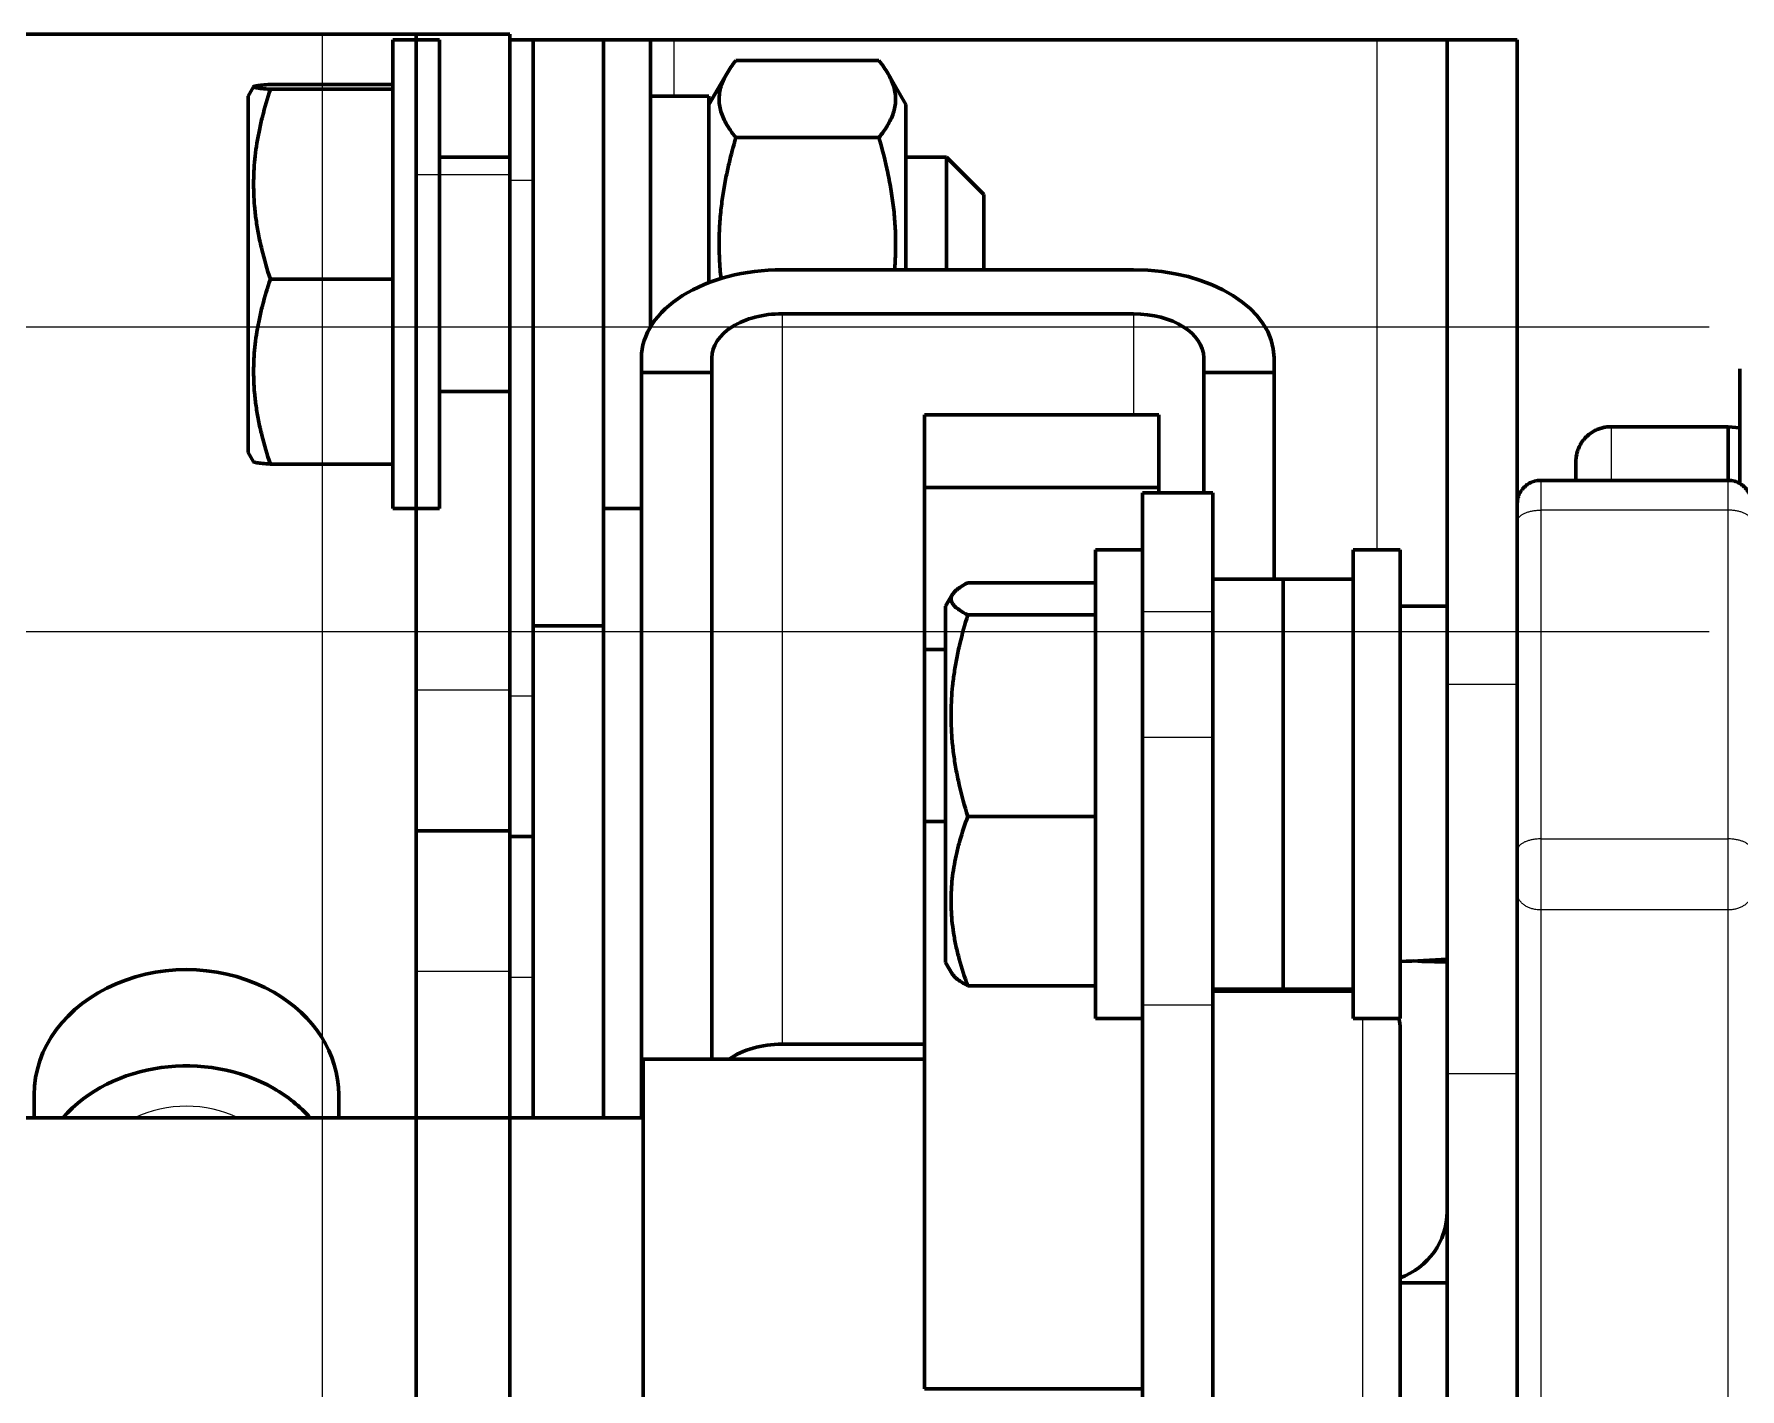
# Model space of a CAD drawing. Header units: millimetres. Extents: x 0 to 1680, y 0 to 594.
# Drawn here: x 593.19 to 595.101, y 230.205 to 231.723 of the extents above; entities that cross this region are included whole.
import ezdxf

# ---------------------------------------------------------------- set-up
doc = ezdxf.new("R2010")
doc.units = ezdxf.units.MM
for name, pattern in [('K5LT_AXLED', [19.5, 15, -1.5, 1.5, -1.5]), ('K5LT_BASIC', [0]), ('K5LT_THIN', [0])]:
    doc.linetypes.add(name, pattern=pattern)
doc.layers.add('Системный слой', color=7, linetype='Continuous')

# ---------------------------------------------------------------- blocks, each defined once
blk = doc.blocks.new('U43')
at = {"layer": 'Системный слой', "color": 5, "linetype": 'K5LT_BASIC', "lineweight": 60, "true_color": 0x0000ff}
for p, q in [((593.5126, 231.7232), (589.9163, 231.7232)), ((593.6176, 231.7232), (593.5126, 231.7232)), ((593.7226, 231.7232), (593.6176, 231.7232)), ((593.6176, 231.7232), (593.6176, 231.5657)), ((593.7226, 231.5657), (593.7226, 231.7232)), ((593.6176, 230.9882), (593.6176, 231.5657)), ((593.7226, 230.9882), (593.7226, 231.5657)), ((593.6176, 230.9882), (593.6176, 230.8307)), ((593.7226, 230.9882), (593.7226, 230.8307)), ((593.6176, 230.6732), (593.6176, 230.8307)), ((593.7226, 230.8307), (593.6176, 230.8307)), ((593.7226, 230.6732), (593.7226, 230.8307)), ((593.6176, 230.6732), (593.6176, 229.3082)), ((593.7226, 230.6732), (593.7226, 229.3082))]:
    blk.add_line(p, q, dxfattribs=at)
at = {"layer": 'Системный слой', "color": 7, "linetype": 'K5LT_THIN', "lineweight": 18}
for p, q in [((593.5126, 228.2582), (593.5126, 231.7232)), ((593.7226, 231.5657), (593.6176, 231.5657)), ((593.7226, 230.9882), (593.6176, 230.9882)), ((593.6176, 230.6732), (593.7226, 230.6732))]:
    blk.add_line(p, q, dxfattribs=at)
at = {"layer": 'Системный слой', "color": 30, "linetype": 'K5LT_AXLED', "lineweight": 18, "true_color": 0xff8000}
for p, q in [((590.8038, 231.3951), (595.0663, 231.3951)), ((590.8038, 231.0538), (595.0663, 231.0538))]:
    blk.add_line(p, q, dxfattribs=at)

msp = doc.modelspace()

# ---------------------------------------------------------------- linework, layer by layer
at = {"layer": 'Системный слой', "color": 5, "linetype": 'K5LT_BASIC', "lineweight": 60, "true_color": 0x0000ff}
for p, q in [((593.64381, 231.71661), (593.59131, 231.71661)), ((593.59131, 231.41229), (593.59131, 231.71661)), ((593.64381, 231.41229), (593.64381, 231.71661)), ((593.72256, 231.71661), (593.72256, 231.55911)), ((593.74881, 231.71661), (593.72256, 231.71661)), ((593.74881, 231.71661), (593.74881, 231.06036)), ((593.74881, 231.71661), (593.82756, 231.71661)), ((593.82756, 231.71661), (593.88006, 231.71661)), ((593.90631, 231.71661), (593.82756, 231.71661)), ((593.82756, 231.06036), (593.82756, 231.71661)), ((593.88006, 231.71661), (593.88006, 231.39519)), ((594.69381, 231.71661), (593.90631, 231.71661)), ((594.77256, 231.71661), (594.69381, 231.71661)), ((594.85131, 231.71661), (594.77256, 231.71661)), ((594.77256, 230.99465), (594.77256, 231.71661)), ((594.85131, 230.99465), (594.85131, 231.71661)), ((593.97581, 231.69351), (594.13607, 231.69351)), ((593.59131, 231.6668), (593.45425, 231.6668)), ((593.94569, 231.64443), (593.96555, 231.67882)), ((594.14633, 231.67882), (594.16619, 231.64443)), ((593.43553, 231.66417), (593.42943, 231.65361)), ((593.42943, 231.65361), (593.42943, 231.27914)), ((593.59131, 231.66133), (593.45425, 231.66133)), ((593.88006, 231.65361), (593.94569, 231.65361)), ((593.94569, 231.65361), (593.94569, 231.44483)), ((594.16619, 231.57429), (594.16619, 231.64443)), ((593.97581, 231.60724), (594.13607, 231.60724)), ((593.64381, 231.58536), (593.72256, 231.58536)), ((594.16619, 231.58536), (594.21168, 231.58536)), ((594.16619, 231.45919), (594.16619, 231.57429)), ((594.21168, 231.58536), (594.25368, 231.54336)), ((594.21168, 231.51716), (594.21168, 231.58536)), ((593.72256, 230.98161), (593.72256, 231.55911)), ((594.25368, 231.54336), (594.25368, 231.49698)), ((594.21168, 231.45919), (594.21168, 231.51716)), ((594.25368, 231.49698), (594.25368, 231.45919)), ((594.02752, 231.45919), (594.42127, 231.45919)), ((593.59131, 231.44864), (593.45425, 231.44864)), ((593.59131, 231.19161), (593.59131, 231.41229)), ((593.64381, 231.19161), (593.64381, 231.41229)), ((594.42127, 231.40984), (594.02752, 231.40984)), ((593.87002, 231.34423), (593.87002, 231.3605)), ((593.94877, 231.3605), (593.94877, 231.34423)), ((594.50002, 231.34423), (594.50002, 231.3605)), ((594.57877, 231.3605), (594.57877, 231.34423)), ((593.87002, 231.34423), (593.94877, 231.34423)), ((593.87002, 231.34423), (593.87002, 230.50911)), ((593.94877, 230.57474), (593.94877, 231.34423)), ((594.50002, 231.34423), (594.57877, 231.34423)), ((594.50002, 231.34423), (594.50002, 231.20928)), ((594.57877, 231.11242), (594.57877, 231.34423)), ((595.10069, 231.34815), (595.10069, 231.21968)), ((593.64381, 231.32286), (593.72256, 231.32286)), ((594.44958, 231.29661), (594.18708, 231.29661)), ((594.18708, 231.21513), (594.18708, 231.29661)), ((594.44958, 231.21513), (594.44958, 231.29661)), ((595.08756, 231.28334), (594.95631, 231.28334)), ((595.10069, 231.28206), (595.08756, 231.28334)), ((595.08756, 231.28334), (595.08756, 231.22323)), ((593.42943, 231.27914), (593.42943, 231.25461)), ((593.43553, 231.24406), (593.42943, 231.25461)), ((593.59131, 231.24143), (593.45425, 231.24143)), ((594.91694, 231.2232), (594.91694, 231.24396)), ((594.44958, 231.21513), (594.18708, 231.21513)), ((594.18708, 231.03374), (594.18708, 231.21513)), ((594.43131, 231.07608), (594.43131, 231.20928)), ((594.51006, 231.20928), (594.43131, 231.20928)), ((594.44958, 231.20928), (594.44958, 231.21513)), ((594.51006, 231.07608), (594.51006, 231.20928)), ((595.08756, 231.2232), (594.87756, 231.2232)), ((593.64381, 231.19161), (593.59131, 231.19161)), ((593.82756, 231.19161), (593.87002, 231.19161)), ((594.43131, 231.14523), (594.37881, 231.14523)), ((594.37881, 230.62023), (594.37881, 231.14523)), ((594.66756, 231.14523), (594.66756, 230.62023)), ((594.66756, 231.14523), (594.72006, 231.14523)), ((594.72006, 231.14523), (594.72006, 230.62023)), ((594.58881, 231.11242), (594.51006, 231.11242)), ((594.66756, 231.11242), (594.58881, 231.11242)), ((594.58881, 231.01084), (594.58881, 231.11242)), ((594.58881, 230.8836), (594.58881, 231.11242)), ((594.21823, 231.09508), (594.21081, 231.08223)), ((594.37881, 231.10839), (594.23563, 231.10839)), ((594.21081, 231.08223), (594.21081, 230.68323)), ((594.43131, 230.93504), (594.43131, 231.07608)), ((594.51006, 230.93504), (594.51006, 231.07608)), ((594.72006, 231.08223), (594.77256, 231.08223)), ((593.74881, 231.06036), (593.82756, 231.06036)), ((593.74881, 231.06036), (593.74881, 230.50911)), ((593.82756, 231.06036), (593.82756, 230.50911)), ((594.37881, 231.07243), (594.23563, 231.07243)), ((594.18708, 230.84085), (594.18708, 231.03374)), ((594.21081, 231.03374), (594.18708, 231.03374)), ((594.58881, 230.65304), (594.58881, 231.01084)), ((593.72256, 230.98161), (593.72256, 230.82411)), ((594.77256, 230.55842), (594.77256, 230.99465)), ((594.85131, 230.55842), (594.85131, 230.99465)), ((594.43131, 230.6353), (594.43131, 230.93504)), ((594.51006, 230.6353), (594.51006, 230.93504)), ((594.58881, 230.65304), (594.58881, 230.8836)), ((594.37881, 230.84677), (594.23563, 230.84677)), ((594.18708, 230.20535), (594.18708, 230.84085)), ((594.21081, 230.84085), (594.18708, 230.84085)), ((593.72256, 230.66661), (593.72256, 230.82411)), ((593.74881, 230.82411), (593.72256, 230.82411)), ((594.21823, 230.67038), (594.21081, 230.68323)), ((593.72256, 230.66661), (593.72256, 230.50911)), ((594.37881, 230.65707), (594.23563, 230.65707)), ((594.58881, 230.65304), (594.51006, 230.65304)), ((594.57877, 230.65086), (594.57877, 230.65304)), ((594.66756, 230.65304), (594.58881, 230.65304)), ((594.43131, 229.56975), (594.43131, 230.6353)), ((594.66756, 230.65086), (594.51006, 230.65086)), ((594.51006, 229.36198), (594.51006, 230.6353)), ((594.43131, 230.62023), (594.37881, 230.62023)), ((594.66756, 230.62023), (594.72006, 230.62023)), ((594.72006, 230.42738), (594.72006, 230.60886)), ((594.18708, 230.59155), (594.02752, 230.59155)), ((593.87208, 229.39349), (593.87208, 230.57474)), ((594.18708, 230.57474), (593.87208, 230.57474)), ((594.77256, 229.34399), (594.77256, 230.55842)), ((594.85131, 229.34399), (594.85131, 230.55842)), ((593.18958, 230.50911), (593.18958, 230.5349)), ((593.53083, 230.50911), (593.53083, 230.5349)), ((593.87208, 230.50911), (593.12395, 230.50911)), ((594.72006, 229.35936), (594.72006, 230.42738)), ((594.72006, 230.2728), (594.72006, 230.39099)), ((594.72006, 230.32405), (594.77256, 230.32405)), ((594.72006, 229.57724), (594.72006, 230.2728)), ((594.43131, 230.20535), (594.18708, 230.20535))]:
    msp.add_line(p, q, dxfattribs=at)
at = {"layer": 'Системный слой', "color": 7, "linetype": 'K5LT_THIN', "lineweight": 18}
for p, q in [((593.90631, 231.71661), (593.90631, 231.65361)), ((594.69381, 231.71661), (594.69381, 231.14523)), ((593.74881, 231.55911), (593.72256, 231.55911)), ((594.02752, 231.40984), (594.02752, 230.59155)), ((594.42127, 231.40984), (594.42127, 231.29661)), ((594.95631, 231.28334), (594.95631, 231.2232)), ((594.87756, 231.2232), (594.87756, 231.1899)), ((595.08756, 231.1899), (595.08756, 231.2232)), ((593.61756, 230.50911), (593.61756, 231.19161)), ((594.87756, 231.1899), (594.87756, 230.82151)), ((595.08756, 231.1899), (594.87756, 231.1899)), ((595.08756, 230.82151), (595.08756, 231.1899)), ((594.51006, 231.07608), (594.43131, 231.07608)), ((593.74881, 230.98161), (593.72256, 230.98161)), ((594.85131, 230.99465), (594.77256, 230.99465)), ((594.51006, 230.93504), (594.43131, 230.93504)), ((594.87756, 230.82151), (594.87756, 230.74195)), ((594.87756, 230.82151), (595.08756, 230.82151)), ((595.08756, 230.74195), (595.08756, 230.82151)), ((594.87756, 230.74195), (594.87756, 229.89501)), ((595.08756, 230.74195), (594.87756, 230.74195)), ((595.08756, 230.16876), (595.08756, 230.74195)), ((593.72256, 230.66661), (593.74881, 230.66661)), ((594.51006, 230.6353), (594.43131, 230.6353)), ((594.67806, 230.62023), (594.67806, 230.45718)), ((594.85131, 230.55842), (594.77256, 230.55842)), ((594.67806, 230.45718), (594.67806, 229.31736))]:
    msp.add_line(p, q, dxfattribs=at)
at = {"layer": 'Системный слой', "color": 5, "linetype": 'K5LT_BASIC', "lineweight": 60, "true_color": 0x0000ff}
for centre, radius, start, end in [((594.67806, 230.60886), 0.042, 0, 15.69914), ((594.69381, 230.40411), 0.07875, 289.47122, 0)]:
    msp.add_arc(centre, radius, start, end, dxfattribs=at)
for centre, major_axis, ratio, start_param, end_param in [((594.02752, 231.3605), (0.1575, 0), 0.6266133, 1.5707963, 3.1415927), ((594.42127, 231.3605), (0.1575, 0), 0.6266133, 0, 1.5707963), ((594.02752, 231.3605), (0.07875, 0), 0.6266133, 1.5707963, 3.1415927), ((594.42127, 231.3605), (0.07875, 0), 0.6266133, 0, 1.5707963), ((593.3602, 230.5349), (-0.17062, 0), 0.8214143, 4.1011454, 6.2831853), ((594.68572, 230.88273), (0.54811, 0.00753), 0.3637153, -1.5130966, -1.4166856), ((594.82003, 230.88273), (0.54811, 0.00753), 0.3637153, 4.5517279, 4.6206797), ((593.3602, 230.5349), (-0.17062, 0), 0.8214143, 3.1415927, 4.1011454), ((593.3602, 230.42711), (-0.17062, 0), 0.8214143, 4.1011454, 5.6581358), ((594.02752, 230.5422), (0.07875, 0), 0.6266133, 1.5707963, 2.421588), ((593.3602, 230.42711), (-0.17062, 0), 0.8214143, 3.7666421, 4.1011454)]:
    msp.add_ellipse(centre, major_axis=major_axis, ratio=ratio, start_param=start_param, end_param=end_param, dxfattribs=at)
at = {"layer": 'Системный слой', "color": 7, "linetype": 'K5LT_THIN', "lineweight": 18}
msp.add_ellipse((593.3602, 230.42711), major_axis=(-0.1155, 0), ratio=0.8214143, start_param=4.1855634, end_param=5.2392146, dxfattribs=at)
at = {"layer": 'Системный слой', "color": 5, "linetype": 'K5LT_BASIC', "lineweight": 60, "true_color": 0x0000ff}
for points in [[(593.96554, 231.67882), (593.9684, 231.68376), (593.97188, 231.68866), (593.97581, 231.69351)], [(594.14633, 231.67882), (594.14348, 231.68376), (594.14, 231.68867), (594.13607, 231.69351)]]:
    msp.add_open_spline(points, degree=3, dxfattribs=at)
for points, knots in [([(593.45425, 231.6668), (593.45095, 231.66654), (593.44649, 231.66615), (593.44184, 231.66563), (593.43912, 231.66525), (593.43717, 231.66488), (593.43595, 231.66452), (593.43559, 231.66428), (593.43553, 231.66417)], [0, 0, 0, 0, 2.7155342, 4.0662354, 5.3666069, 6.6213594, 7.8292795, 9, 9, 9, 9]), ([(593.97581, 231.60724), (593.97359, 231.60998), (593.96954, 231.61535), (593.96459, 231.6233), (593.96091, 231.63093), (593.95841, 231.6384), (593.95707, 231.64587), (593.95695, 231.65342), (593.95807, 231.66094), (593.96067, 231.66943), (593.96355, 231.67536), (593.96554, 231.67882)], [0, 0, 0, 0, 1.4192392, 2.7662755, 4.0411088, 5.263096, 6.50444, 7.7599466, 9.0102589, 10.2454893, 12, 12, 12, 12]), ([(594.13607, 231.60724), (594.13965, 231.61165), (594.14447, 231.61835), (594.14941, 231.62747), (594.15231, 231.63454), (594.15423, 231.64185), (594.15502, 231.64931), (594.15457, 231.65682), (594.15292, 231.66434), (594.15016, 231.67168), (594.14767, 231.6765), (594.14633, 231.67882)], [0, 0, 0, 0, 2.2853802, 3.4314173, 4.6146009, 5.8326998, 7.0796087, 8.3204122, 9.5668092, 10.8249051, 12, 12, 12, 12]), ([(593.43553, 231.66417), (593.43545, 231.66404), (593.43556, 231.6638), (593.43647, 231.66342), (593.43821, 231.66303), (593.4409, 231.66261), (593.44577, 231.66204), (593.45063, 231.66161), (593.45425, 231.66133)], [0, 0, 0, 0, 1.1631491, 2.3067482, 3.5421661, 4.8556361, 6.2421243, 9, 9, 9, 9]), ([(593.45425, 231.66133), (593.45095, 231.6513), (593.44649, 231.63614), (593.44184, 231.61591), (593.43912, 231.60109), (593.43717, 231.58672), (593.43594, 231.57265), (593.4354, 231.55868), (593.43557, 231.54459), (593.43647, 231.53004), (593.43821, 231.51477), (593.4409, 231.4986), (593.44577, 231.47633), (593.45063, 231.45964), (593.45425, 231.44864)], [0, 0, 0, 0, 2.1757748, 3.2580008, 4.299901, 5.3052497, 6.2730749, 7.2399279, 8.2177231, 9.2074326, 10.2766052, 11.4133267, 12.6132408, 15, 15, 15, 15]), ([(593.95909, 231.44939), (593.95872, 231.45291), (593.95768, 231.46421), (593.95684, 231.48292), (593.95727, 231.50505), (593.9589, 231.52554), (593.96141, 231.54452), (593.9645, 231.56186), (593.96904, 231.58274), (593.97301, 231.59764), (593.97581, 231.60724)], [0, 0, 0, 0, 0.7314628, 2.3442891, 3.8669314, 5.3006718, 6.5885735, 7.8195382, 8.936629, 11, 11, 11, 11]), ([(594.15369, 231.45918), (594.15381, 231.4607), (594.15443, 231.46917), (594.15502, 231.48458), (594.15457, 231.50544), (594.15292, 231.5263), (594.1501, 231.54707), (594.14501, 231.57422), (594.13988, 231.59419), (594.13607, 231.60724)], [0, 0, 0, 0, 0.3046193, 1.6980845, 3.0847267, 4.4776198, 5.8835869, 7.2791762, 10, 10, 10, 10]), ([(593.45425, 231.44864), (593.45095, 231.43887), (593.44649, 231.42411), (593.44184, 231.4044), (593.43912, 231.38996), (593.43717, 231.37596), (593.43594, 231.36225), (593.4354, 231.34864), (593.43557, 231.33491), (593.43647, 231.32073), (593.43821, 231.30586), (593.4409, 231.29011), (593.44577, 231.26841), (593.45063, 231.25214), (593.45425, 231.24143)], [0, 0, 0, 0, 2.1757748, 3.2580008, 4.299901, 5.3052497, 6.2730749, 7.2399279, 8.2177231, 9.2074326, 10.2766052, 11.4133267, 12.6132408, 15, 15, 15, 15]), ([(593.45425, 231.24143), (593.45095, 231.24169), (593.44649, 231.24208), (593.44184, 231.2426), (593.43912, 231.24298), (593.43717, 231.24335), (593.43595, 231.24371), (593.43559, 231.24395), (593.43553, 231.24406)], [0, 0, 0, 0, 2.7155342, 4.0662354, 5.3666069, 6.6213593, 7.8292795, 9, 9, 9, 9]), ([(594.21823, 231.09508), (594.21791, 231.09452), (594.21727, 231.09317), (594.21678, 231.09103), (594.21695, 231.08865), (594.21786, 231.08619), (594.21959, 231.08361), (594.22229, 231.08088), (594.22715, 231.07711), (594.23202, 231.07429), (594.23563, 231.07243)], [0, 0, 0, 0, 0.8094811, 1.9384851, 3.0802665, 4.2359603, 5.4844441, 6.8118053, 8.212957, 11, 11, 11, 11]), ([(594.23563, 231.10839), (594.23233, 231.10669), (594.22787, 231.10413), (594.22322, 231.10071), (594.22026, 231.09798), (594.21883, 231.09611), (594.21823, 231.09508)], [0, 0, 0, 0, 2.7295381, 4.0872047, 5.3942822, 7, 7, 7, 7]), ([(594.23563, 231.07243), (594.23233, 231.06179), (594.22787, 231.04571), (594.22322, 231.02425), (594.2205, 231.00852), (594.21855, 230.99327), (594.21732, 230.97834), (594.21678, 230.96352), (594.21695, 230.94858), (594.21786, 230.93313), (594.21959, 230.91694), (594.22229, 230.89978), (594.22715, 230.87615), (594.23202, 230.85844), (594.23563, 230.84677)], [0, 0, 0, 0, 2.1757748, 3.2580008, 4.299901, 5.3052497, 6.2730749, 7.2399279, 8.2177231, 9.2074326, 10.2766052, 11.4133267, 12.6132408, 15, 15, 15, 15]), ([(594.23563, 230.84677), (594.23233, 230.83783), (594.22787, 230.82431), (594.22322, 230.80627), (594.2205, 230.79305), (594.21855, 230.78023), (594.21732, 230.76768), (594.21678, 230.75522), (594.21695, 230.74265), (594.21786, 230.72967), (594.21959, 230.71606), (594.22229, 230.70163), (594.22715, 230.68177), (594.23202, 230.66688), (594.23563, 230.65707)], [0, 0, 0, 0, 2.1757748, 3.2580008, 4.299901, 5.3052497, 6.2730749, 7.2399279, 8.2177231, 9.2074326, 10.2766052, 11.4133267, 12.6132408, 15, 15, 15, 15]), ([(594.23563, 230.65707), (594.23233, 230.65877), (594.22787, 230.66133), (594.22322, 230.66475), (594.22026, 230.66748), (594.21883, 230.66935), (594.21823, 230.67038)], [0, 0, 0, 0, 2.7295381, 4.0872047, 5.3942822, 7, 7, 7, 7])]:
    msp.add_open_spline(points, degree=3, knots=knots, dxfattribs=at)
for points, weights in [([(594.95631, 231.28334), (594.93325, 231.28334), (594.91694, 231.26703), (594.91694, 231.24397)], [0.984549376295, 0.792316543814, 0.792304153158, 0.984512204327]), ([(594.85131, 231.19695), (594.85131, 231.21233), (594.86219, 231.2232), (594.87756, 231.2232)], [0.931381679086, 0.749518438683, 0.749518581539, 0.931382107653]), ([(595.08756, 231.2232), (595.10294, 231.2232), (595.11381, 231.21233), (595.11381, 231.19695)], [0.93138210766, 0.749536022131, 0.749518440388, 0.93132936243])]:
    msp.add_rational_spline(points, weights, degree=3, dxfattribs=at)
at = {"layer": 'Системный слой', "color": 7, "linetype": 'K5LT_THIN', "lineweight": 18}
for points, knots in [([(594.85131, 231.17697), (594.85131, 231.17785), (594.85166, 231.1795), (594.85304, 231.18175), (594.855, 231.18368), (594.85751, 231.18541), (594.86061, 231.18692), (594.86419, 231.18817), (594.86811, 231.1891), (594.87259, 231.18974), (594.87579, 231.1899), (594.87756, 231.1899)], [0, 0, 0, 0, 1.5614761, 2.9241485, 4.1406521, 5.3872988, 6.6710189, 7.9362276, 9.2045628, 10.4539056, 12, 12, 12, 12]), ([(595.11381, 231.17697), (595.11382, 231.17785), (595.11347, 231.1795), (595.11209, 231.18175), (595.11013, 231.18368), (595.10762, 231.18541), (595.10452, 231.18692), (595.10094, 231.18817), (595.09702, 231.1891), (595.09254, 231.18974), (595.08934, 231.1899), (595.08756, 231.1899)], [0, 0, 0, 0, 1.5614761, 2.9241485, 4.1406521, 5.3872988, 6.6710189, 7.9362276, 9.2045628, 10.4539056, 12, 12, 12, 12]), ([(594.87756, 230.82151), (594.87578, 230.82151), (594.87243, 230.82134), (594.86787, 230.82066), (594.86393, 230.81969), (594.86044, 230.81846), (594.85737, 230.81693), (594.85484, 230.81517), (594.85295, 230.81324), (594.85164, 230.81103), (594.85131, 230.80945), (594.85131, 230.80858)], [0, 0, 0, 0, 1.5614761, 2.9241485, 4.1406521, 5.3872988, 6.6710189, 7.9362276, 9.2045628, 10.4539056, 12, 12, 12, 12]), ([(595.11381, 230.80858), (595.11382, 230.80946), (595.11347, 230.81111), (595.11209, 230.81335), (595.11013, 230.81529), (595.10762, 230.81701), (595.10452, 230.81853), (595.10094, 230.81977), (595.09702, 230.8207), (595.09254, 230.82135), (595.08934, 230.82151), (595.08756, 230.82151)], [0, 0, 0, 0, 1.5614761, 2.9241485, 4.1406521, 5.3872988, 6.6710189, 7.9362276, 9.2045628, 10.4539056, 12, 12, 12, 12]), ([(594.87756, 230.74195), (594.87578, 230.74195), (594.87243, 230.7422), (594.86787, 230.74319), (594.86393, 230.7446), (594.86044, 230.74641), (594.85737, 230.74864), (594.85484, 230.75122), (594.85295, 230.75404), (594.85164, 230.75727), (594.85131, 230.75957), (594.85131, 230.76085)], [0, 0, 0, 0, 1.5614761, 2.9241485, 4.1406521, 5.3872988, 6.6710189, 7.9362276, 9.2045628, 10.4539056, 12, 12, 12, 12]), ([(595.11381, 230.76085), (595.11382, 230.75956), (595.11347, 230.75715), (595.11209, 230.75387), (595.11013, 230.75104), (595.10762, 230.74852), (595.10452, 230.74631), (595.10094, 230.74449), (595.09702, 230.74313), (595.09254, 230.74219), (595.08934, 230.74195), (595.08756, 230.74195)], [0, 0, 0, 0, 1.5614761, 2.9241486, 4.1406521, 5.3872989, 6.6710189, 7.9362276, 9.2045628, 10.4539056, 12, 12, 12, 12])]:
    msp.add_open_spline(points, degree=3, knots=knots, dxfattribs=at)

# ---------------------------------------------------------------- block references
at = {"layer": 'Системный слой'}
msp.add_blockref('U43', (0, 0), dxfattribs=at)

doc.saveas('drawing.dxf')
